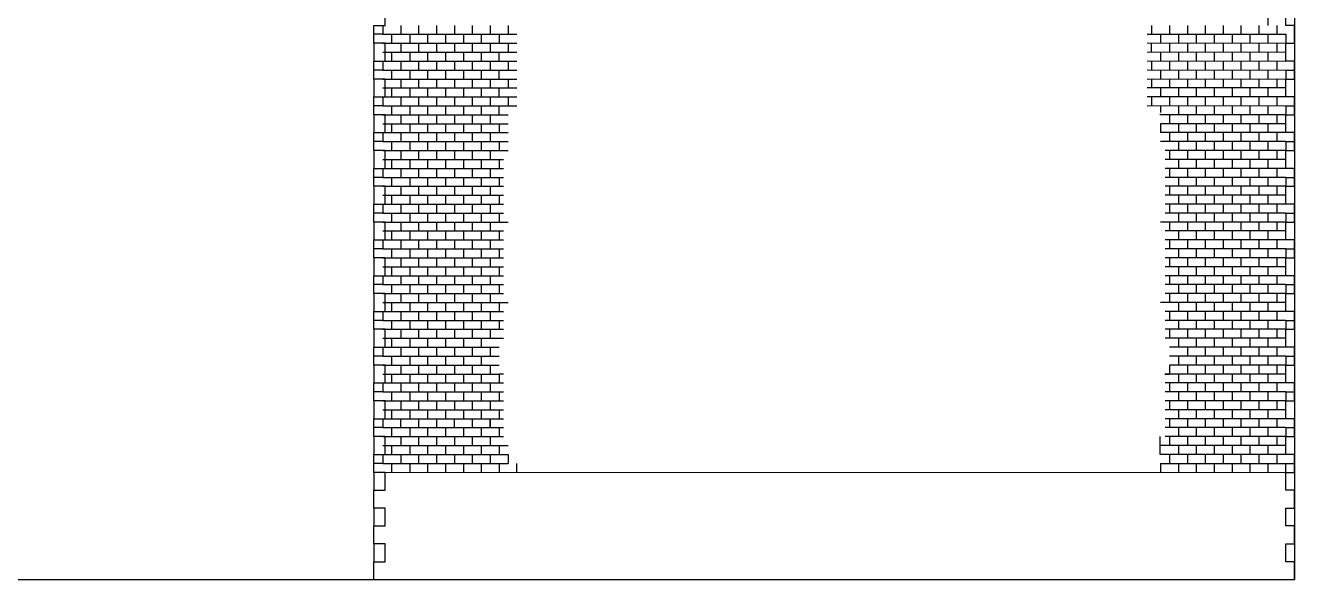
# Model space of a CAD drawing. Extents: x 11 to 301, y 47 to 228.
# Drawn here: x 156 to 298, y 47 to 109 of the extents above; entities that cross this region are included whole.
import ezdxf

# ---------------------------------------------------------------- set-up
doc = ezdxf.new("R2010")
doc.units = 0
doc.header["$MEASUREMENT"] = 0
doc.layers.add('OHNE_NAMEN', color=5, linetype='CONTINUOUS')

msp = doc.modelspace()

# ---------------------------------------------------------------- linework, layer by layer
at = {"layer": 'OHNE_NAMEN', "color": 7, "linetype": 'CONTINUOUS'}
for p, q in [((297.9998, 151.2499), (297.9998, 46.9999)), ((295.0002, 110), (295.0002, 108.9999)), ((195.0011, 107), (195.0011, 108.9999)), ((195.0011, 108.9999), (196.0009, 108.9999)), ((196.0009, 108.0001), (195.0011, 108.0001)), ((195.9998, 108.0011), (210.9999, 108.0011)), ((196.0009, 108.9999), (196.0009, 108.0001)), ((197.0006, 107.001), (197.0006, 108.0008)), ((198.0001, 108.9999), (198.0001, 108.0001)), ((199.0002, 107.9997), (199.0002, 107)), ((200, 108.9999), (200, 108.0001)), ((201.0001, 107.9997), (201.0001, 107)), ((201.9999, 108.9999), (201.9999, 108.0001)), ((203, 107.9997), (203, 107)), ((204.0001, 108.9999), (204.0001, 108.0001)), ((205.0002, 107.9997), (205.0002, 107)), ((206, 108.9999), (206, 108.0001)), ((207.0001, 107.9997), (207.0001, 107)), ((207.9999, 108.9999), (207.9999, 108.0001)), ((209, 107.9997), (209, 107)), ((210.0001, 108.9999), (210.0001, 108.0001)), ((281.5177, 108.0297), (297.0001, 108.0001)), ((282, 108.9999), (282, 108.0001)), ((283.0001, 108.0001), (283.0001, 107)), ((283.9999, 108.9999), (283.9999, 108.0001)), ((285, 108.0001), (285, 107)), ((286.0001, 108.9999), (286.0001, 108.0001)), ((286.9999, 108.0001), (286.9999, 107)), ((288, 108.9999), (288, 108.0001)), ((288.9998, 108.0001), (288.9998, 107)), ((289.9999, 108.9999), (289.9999, 108.0001)), ((291.0001, 108.0001), (291.0001, 107)), ((292.0002, 108.9999), (292.0002, 108.0001)), ((292.9999, 108.0001), (292.9999, 107)), ((294.0001, 108.9999), (294.0001, 108.0001)), ((294.9998, 108.0001), (294.9998, 107)), ((295.9999, 108.9999), (295.9999, 108.0001)), ((297.0001, 108.0001), (297.0001, 107)), ((196.0009, 107), (195.0011, 107)), ((195.9998, 107.001), (210.9999, 107.001)), ((198.0001, 107), (198.0001, 106.0002)), ((200, 107), (200, 106.0002)), ((201.9999, 107), (201.9999, 106.0002)), ((204.0001, 107), (204.0001, 106.0002)), ((206, 107), (206, 106.0002)), ((207.9999, 107), (207.9999, 106.0002)), ((210.0001, 107), (210.0001, 105.9998)), ((281.5177, 107.03), (297.0001, 107)), ((282.0007, 106.0009), (282.0007, 107.001)), ((284.0002, 107), (284.0002, 105.9998)), ((286.0001, 107), (286.0001, 105.9998)), ((288, 107), (288, 105.9998)), ((289.9999, 107), (289.9999, 105.9998)), ((292.0002, 107), (292.0002, 105.9998)), ((294.0001, 107), (294.0001, 105.9998)), ((295.9999, 107), (295.9999, 105.9998)), ((195.9998, 106.0013), (210.9999, 106.0013)), ((197.0006, 105.0008), (197.0006, 106.0005)), ((199.0002, 105.9998), (199.0002, 105.0001)), ((201.0001, 105.9998), (201.0001, 105.0001)), ((203, 105.9998), (203, 105.0001)), ((205.0002, 105.9998), (205.0002, 105.0001)), ((207.0001, 105.9998), (207.0001, 105.0001)), ((209, 105.0001), (209, 105.9998)), ((281.5177, 106.0298), (297.0001, 106.0002)), ((283.0001, 105.9998), (283.0001, 105.0001)), ((285, 106.0002), (285, 105.0001)), ((286.9999, 106.0002), (286.9999, 105.0001)), ((288.9998, 106.0002), (288.9998, 105.0001)), ((291.0001, 106.0002), (291.0001, 105.0001)), ((292.9999, 106.0002), (292.9999, 105.0001)), ((294.9998, 106.0002), (294.9998, 105.0001)), ((195.0011, 103.0002), (195.0011, 105.0001)), ((195.0011, 105.0001), (196.0009, 105.0001)), ((196.0009, 103.9999), (195.0011, 103.9999)), ((195.9998, 105.0011), (210.9999, 105.0011)), ((195.9998, 104.001), (210.9999, 104.001)), ((196.0009, 105.0001), (196.0009, 103.9999)), ((197.0006, 103.0009), (197.0006, 104.001)), ((198.0001, 105.0001), (198.0001, 104.0003)), ((199.0002, 103.9999), (199.0002, 103.0002)), ((200, 105.0001), (200, 104.0003)), ((201.0001, 103.9999), (201.0001, 103.0002)), ((201.9999, 105.0001), (201.9999, 104.0003)), ((203, 103.9999), (203, 103.0002)), ((204.0001, 105.0001), (204.0001, 104.0003)), ((205.0002, 103.9999), (205.0002, 103.0002)), ((206, 105.0001), (206, 104.0003)), ((207.0001, 103.9999), (207.0001, 103.0002)), ((207.9999, 105.0001), (207.9999, 103.9999)), ((209, 103.0002), (209, 103.9999)), ((210.0001, 105.0001), (210.0001, 103.9999)), ((281.5177, 105.0297), (297.0001, 105.0001)), ((281.5177, 104.0299), (297.0001, 104.0003)), ((282.0003, 105.0001), (282.0003, 103.9999)), ((283.0001, 103.9999), (283.0001, 102.9998)), ((284.0002, 105.0001), (284.0002, 103.9999)), ((285.0004, 103.9999), (285.0004, 102.9998)), ((286.0001, 105.0001), (286.0001, 103.9999)), ((286.9999, 104.0003), (286.9999, 103.0002)), ((288, 105.0001), (288, 104.0003)), ((288.9998, 104.0003), (288.9998, 103.0002)), ((290.0002, 105.0001), (290.0002, 104.0003)), ((291.0001, 104.0003), (291.0001, 103.0002)), ((292.0002, 105.0001), (292.0002, 104.0003)), ((292.9999, 104.0003), (292.9999, 103.0002)), ((294.0004, 105.0001), (294.0004, 104.0003)), ((294.9998, 104.0003), (294.9998, 103.0002)), ((295.9999, 105.0001), (295.9999, 104.0003)), ((297.0001, 103.9999), (297.0001, 103.0002)), ((196.0009, 103.0002), (195.0011, 103.0002)), ((195.9998, 103.0012), (210.9999, 103.0012)), ((198.0001, 102.9998), (198.0001, 102)), ((200, 102.9998), (200, 102)), ((201.9999, 102.9998), (201.9999, 102)), ((204.0001, 102.9998), (204.0001, 102)), ((206, 103.0002), (206, 102)), ((207.9999, 103.0002), (207.9999, 102)), ((210.0001, 103.0002), (210.0001, 102)), ((281.5177, 103.0298), (297.0001, 103.0002)), ((282.0003, 103.0002), (282.0003, 102)), ((284.0002, 103.0002), (284.0002, 102)), ((286.0001, 103.0002), (286.0001, 102)), ((288, 102.9998), (288, 102)), ((290.0002, 102.9998), (290.0002, 102)), ((292.0002, 102.9998), (292.0002, 102)), ((294.0004, 102.9998), (294.0004, 102)), ((295.9999, 102.9998), (295.9999, 102)), ((195.0011, 99), (195.0011, 100.9999)), ((195.0011, 100.9999), (196.0009, 100.9999)), ((195.9998, 102.0011), (210.9999, 102.0011)), ((195.9998, 101.0013), (210.9999, 100.9999)), ((196.0009, 100.9999), (196.0009, 100.0001)), ((197.0006, 101.001), (197.0006, 102.0007)), ((198.0001, 100.9999), (198.0001, 100.0001)), ((199.0002, 102), (199.0002, 101.0003)), ((200, 100.9999), (200, 100.0001)), ((201.0001, 102), (201.0001, 101.0003)), ((201.9999, 100.9999), (201.9999, 100.0001)), ((203, 102), (203, 101.0003)), ((204.0001, 100.9999), (204.0001, 100.0001)), ((205.0002, 102), (205.0002, 101.0003)), ((206, 100.9999), (206, 100.0001)), ((207.0001, 102), (207.0001, 100.9999)), ((207.9999, 100.9999), (207.9999, 100.0001)), ((209, 100.9999), (209, 102)), ((210.0001, 100.9999), (210.0001, 100.0001)), ((297.0011, 102.0011), (281.5001, 102)), ((297.0011, 101.0013), (281.5001, 100.9999)), ((282, 100.9999), (282, 100.0001)), ((283.0001, 102), (283.0001, 100.9999)), ((283.9999, 100.9999), (283.9999, 100.0001)), ((285, 102), (285, 100.9999)), ((286.0001, 100.9999), (286.0001, 100.0001)), ((286.9999, 102), (286.9999, 100.9999)), ((288, 100.9999), (288, 100.0001)), ((288.9998, 102), (288.9998, 100.9999)), ((290.0002, 100.9999), (290.0002, 100.0001)), ((291.0001, 102), (291.0001, 100.9999)), ((292.0002, 100.9999), (292.0002, 100.0001)), ((292.9999, 102), (292.9999, 100.9999)), ((294.0004, 100.9999), (294.0004, 100.0001)), ((294.9998, 102.0004), (294.9998, 101.0003)), ((295.9999, 100.9999), (295.9999, 100.0001)), ((196.0009, 100.0001), (195.0011, 100.0001)), ((195.9998, 100.0012), (210.9999, 100.0001)), ((197.0006, 99.0007), (197.0006, 100.0009)), ((199.0002, 99.9998), (199.0002, 99)), ((201.0001, 99.9998), (201.0001, 99)), ((203, 99.9998), (203, 99)), ((205.0002, 99.9998), (205.0002, 99)), ((207.0001, 99.9998), (207.0001, 99)), ((209, 99), (209, 100.0001)), ((281.5177, 100.0298), (297.0001, 100.0001)), ((283.0001, 100.0001), (283.0001, 99.2501)), ((285, 100.0001), (285, 99)), ((286.9999, 100.0001), (286.9999, 99)), ((288.9998, 100.0001), (288.9998, 99)), ((291.0001, 100.0001), (291.0001, 99)), ((292.9999, 100.0001), (292.9999, 99)), ((294.9998, 100.0001), (294.9998, 99)), ((297.0001, 100.0001), (297.0001, 99)), ((196.0009, 99), (195.0011, 99)), ((195.9998, 99.0011), (210.0001, 99)), ((195.9998, 98.0013), (210.0001, 98.0013)), ((197.0006, 97.0008), (197.0006, 98.001)), ((198.0001, 99), (198.0001, 98.0003)), ((199.0002, 97.9999), (199.0002, 97.0001)), ((200, 99), (200, 98.0003)), ((201.0001, 97.9999), (201.0001, 97.0001)), ((201.9999, 99), (201.9999, 98.0003)), ((203, 97.9999), (203, 97.0001)), ((204.0001, 99), (204.0001, 98.0003)), ((205.0002, 97.9999), (205.0002, 97.0001)), ((206, 99), (206, 98.0003)), ((207.0001, 97.9999), (207.0001, 97.0001)), ((207.9999, 99), (207.9999, 98.0003)), ((209, 97.9999), (209, 97.0001)), ((282.9652, 99.0237), (282.9183, 99.0473)), ((297.0011, 99.0011), (283.0001, 99)), ((297.0011, 98.0013), (283.0001, 97.9999)), ((283.0001, 97.9999), (283.0001, 97.0001)), ((283.9999, 99), (283.9999, 98.0003)), ((285, 98.0003), (285, 97.0001)), ((286.0001, 99), (286.0001, 98.0003)), ((286.9999, 98.0003), (286.9999, 97.0001)), ((288, 99), (288, 98.0003)), ((288.9998, 98.0003), (288.9998, 97.0001)), ((290.0002, 99), (290.0002, 98.0003)), ((291.0001, 98.0003), (291.0001, 97.0001)), ((292.0002, 99), (292.0002, 98.0003)), ((292.9999, 98.0003), (292.9999, 97.0001)), ((294.0004, 99), (294.0004, 98.0003)), ((294.9998, 98.0003), (294.9998, 97.0001)), ((295.9999, 99), (295.9999, 98.0003)), ((195.0011, 94.9999), (195.0011, 97.0001)), ((195.0011, 97.0001), (196.0009, 97.0001)), ((195.9998, 97.0012), (210.0001, 97.0012)), ((196.0009, 97.0001), (196.0009, 96)), ((198.0001, 96.9998), (198.0001, 96)), ((200, 96.9998), (200, 96)), ((201.9999, 96.9998), (201.9999, 96)), ((204.0001, 96.9998), (204.0001, 96)), ((206, 96.9998), (206, 96)), ((207.9999, 96.9998), (207.9999, 96)), ((297.0011, 97.0012), (283.0001, 97.0001)), ((283.9999, 96.9998), (283.9999, 96)), ((286.0001, 96.9998), (286.0001, 96)), ((288, 96.9998), (288, 96)), ((290.0002, 96.9998), (290.0002, 96)), ((292.0002, 96.9998), (292.0002, 96)), ((294.0004, 96.9998), (294.0004, 96)), ((295.9999, 96.9998), (295.9999, 96)), ((196.0009, 96), (195.0011, 96)), ((195.9998, 96.0011), (210.0001, 96.0011)), ((197.0006, 95.0009), (197.0006, 96.0007)), ((199.0002, 96), (199.0002, 95.0002)), ((201.0001, 96), (201.0001, 95.0002)), ((203, 96), (203, 95.0002)), ((205.0002, 96), (205.0002, 95.0002)), ((207.0001, 96), (207.0001, 95.0002)), ((209, 96), (209, 95.0002)), ((297.0011, 96.0011), (283.0001, 96)), ((285, 96), (285, 94.9999)), ((286.9999, 96), (286.9999, 94.9999)), ((288.9998, 96), (288.9998, 94.9999)), ((291.0001, 96), (291.0001, 94.9999)), ((292.9999, 96), (292.9999, 94.9999)), ((294.9998, 96.0004), (294.9998, 95.0002)), ((297.0001, 96), (297.0001, 94.9999)), ((196.0009, 94.9999), (195.0011, 94.9999)), ((195.9998, 95.0013), (209.4999, 94.9999)), ((195.9998, 94.0012), (209.4999, 94.0012)), ((197.0006, 93.001), (197.0006, 94.0008)), ((198.0001, 94.9999), (198.0001, 94.0001)), ((199.0002, 93.9997), (199.0002, 93)), ((200, 94.9999), (200, 94.0001)), ((201.0001, 93.9997), (201.0001, 93)), ((201.9999, 94.9999), (201.9999, 94.0001)), ((203, 93.9997), (203, 93)), ((204.0001, 94.9999), (204.0001, 94.0001)), ((205.0002, 93.9997), (205.0002, 93)), ((206, 94.9999), (206, 94.0001)), ((207.0001, 93.9997), (207.0001, 93)), ((207.9999, 94.9999), (207.9999, 94.0001)), ((209, 93.9997), (209, 93)), ((209.4999, 94.9999), (210.0001, 94.9999)), ((297.0011, 95.0013), (283.501, 94.9999)), ((297.0011, 94.0012), (283.501, 94.0012)), ((283.9999, 94.9999), (283.9999, 94.0001)), ((285, 94.0001), (285, 93)), ((286.0001, 94.9999), (286.0001, 94.0001)), ((286.9999, 94.0001), (286.9999, 93)), ((288, 94.9999), (288, 94.0001)), ((288.9998, 94.0001), (288.9998, 93)), ((290.0002, 94.9999), (290.0002, 94.0001)), ((291.0001, 94.0001), (291.0001, 93)), ((292.0002, 94.9999), (292.0002, 94.0001)), ((292.9999, 94.0001), (292.9999, 93)), ((294.0004, 94.9999), (294.0004, 94.0001)), ((294.9998, 94.0001), (294.9998, 93)), ((295.9999, 94.9999), (295.9999, 94.0001)), ((195.0011, 91.0001), (195.0011, 93)), ((195.0011, 93), (196.0009, 93)), ((195.9998, 93.0014), (209.4999, 93.0014)), ((196.0009, 93), (196.0009, 92.0002)), ((198.0001, 93), (198.0001, 92.0002)), ((200, 93), (200, 92.0002)), ((201.9999, 93), (201.9999, 92.0002)), ((204.0001, 93), (204.0001, 92.0002)), ((206, 93), (206, 92.0002)), ((207.9999, 93), (207.9999, 92.0002)), ((297.0011, 93.0014), (283.501, 93.0014)), ((283.9999, 93), (283.9999, 92.0002)), ((286.0001, 93), (286.0001, 92.0002)), ((288, 93), (288, 92.0002)), ((290.0002, 93), (290.0002, 92.0002)), ((292.0002, 93), (292.0002, 92.0002)), ((294.0004, 93), (294.0004, 92.0002)), ((295.9999, 93), (295.9999, 92.0002)), ((196.0009, 92.0002), (195.0011, 92.0002)), ((196.0009, 91.0001), (195.0011, 91.0001)), ((195.9998, 92.0013), (209.4999, 92.0013)), ((195.9998, 91.0011), (209.4999, 91.0011)), ((197.0006, 91.0008), (197.0006, 92.0009)), ((198.0001, 90.9997), (198.0001, 90)), ((199.0002, 91.9999), (199.0002, 91.0001)), ((200, 90.9997), (200, 90)), ((201.0001, 91.9999), (201.0001, 91.0001)), ((201.9999, 90.9997), (201.9999, 90)), ((203, 91.9999), (203, 91.0001)), ((204.0001, 90.9997), (204.0001, 90)), ((205.0002, 91.9999), (205.0002, 91.0001)), ((206, 90.9997), (206, 90)), ((207.0001, 91.9999), (207.0001, 91.0001)), ((207.9999, 90.9997), (207.9999, 90)), ((209, 91.9999), (209, 91.0001)), ((297.0011, 92.0013), (283.501, 92.0013)), ((297.0011, 91.0011), (283.501, 91.0011)), ((283.9999, 90.9997), (283.9999, 90)), ((285, 92.0002), (285, 91.0001)), ((286.0001, 90.9997), (286.0001, 90)), ((286.9999, 92.0002), (286.9999, 91.0001)), ((288, 90.9997), (288, 90)), ((288.9998, 92.0002), (288.9998, 91.0001)), ((290.0002, 90.9997), (290.0002, 90)), ((291.0001, 92.0002), (291.0001, 91.0001)), ((292.0002, 90.9997), (292.0002, 90)), ((292.9999, 92.0002), (292.9999, 91.0001)), ((294.0004, 90.9997), (294.0004, 90)), ((294.9998, 92.0002), (294.9998, 91.0001)), ((295.9999, 90.9997), (295.9999, 90)), ((297.0001, 91.9999), (297.0001, 91.0001)), ((297.0001, 91.0001), (297.9998, 91.0001)), ((195.9998, 90.0014), (209.4999, 90.0014)), ((197.0006, 89.0009), (197.0006, 90.001)), ((199.0002, 90), (199.0002, 89.0002)), ((201.0001, 90), (201.0001, 89.0002)), ((203, 90), (203, 89.0002)), ((205.0002, 90), (205.0002, 89.0002)), ((207.0001, 90), (207.0001, 89.0002)), ((209, 90), (209, 89.0002)), ((297.0011, 90.0014), (283.501, 90.0014)), ((285, 90.0003), (285, 89.0002)), ((286.9999, 90.0003), (286.9999, 89.0002)), ((288.9998, 90.0003), (288.9998, 89.0002)), ((291.0001, 90.0003), (291.0001, 89.0002)), ((292.9999, 90.0003), (292.9999, 89.0002)), ((294.9998, 90.0003), (294.9998, 89.0002)), ((195.0011, 86.9999), (195.0011, 89.0002)), ((195.0011, 89.0002), (196.0009, 89.0002)), ((195.9998, 89.0012), (209.4999, 89.0012)), ((196.0009, 89.0002), (196.0009, 88.0001)), ((198.0001, 88.9998), (198.0001, 88.0001)), ((200, 88.9998), (200, 88.0001)), ((201.9999, 88.9998), (201.9999, 88.0001)), ((204.0001, 88.9998), (204.0001, 88.0001)), ((206, 88.9998), (206, 88.0001)), ((207.9999, 88.9998), (207.9999, 88.0001)), ((297.0011, 89.0012), (283.501, 89.0012)), ((283.9999, 88.9998), (283.9999, 88.0001)), ((286.0001, 88.9998), (286.0001, 88.0001)), ((288, 88.9998), (288, 88.0001)), ((290.0002, 88.9998), (290.0002, 88.0001)), ((292.0002, 88.9998), (292.0002, 88.0001)), ((294.0004, 88.9998), (294.0004, 88.0001)), ((295.9999, 88.9998), (295.9999, 88.0001)), ((196.0009, 88.0001), (195.0011, 88.0001)), ((196.0009, 86.9999), (195.0011, 86.9999)), ((195.9998, 88.0011), (209.4999, 88.0011)), ((195.9998, 87.0013), (210.0001, 86.9999)), ((197.0006, 87.001), (197.0006, 88.0008)), ((198.0001, 86.9999), (198.0001, 86.0002)), ((199.0002, 88.0001), (199.0002, 87.0003)), ((200, 86.9999), (200, 86.0002)), ((201.0001, 88.0001), (201.0001, 87.0003)), ((201.9999, 86.9999), (201.9999, 86.0002)), ((203, 88.0001), (203, 87.0003)), ((204.0001, 86.9999), (204.0001, 86.0002)), ((205.0002, 88.0001), (205.0002, 87.0003)), ((206, 86.9999), (206, 86.0002)), ((207.0001, 88.0001), (207.0001, 87.0003)), ((207.9999, 86.9999), (207.9999, 86.0002)), ((209, 88.0001), (209, 87.0003)), ((297.0011, 87.0013), (283.0001, 86.9999)), ((297.0011, 88.0011), (283.501, 88.0011)), ((283.9999, 86.9999), (283.9999, 86.0002)), ((285, 88.0001), (285, 86.9999)), ((286.0001, 86.9999), (286.0001, 86.0002)), ((286.9999, 88.0001), (286.9999, 86.9999)), ((288, 86.9999), (288, 86.0002)), ((288.9998, 88.0001), (288.9998, 86.9999)), ((290.0002, 86.9999), (290.0002, 86.0002)), ((291.0001, 88.0001), (291.0001, 86.9999)), ((292.0002, 86.9999), (292.0002, 86.0002)), ((292.9999, 88.0001), (292.9999, 86.9999)), ((294.0004, 86.9999), (294.0004, 86.0002)), ((294.9998, 88.0004), (294.9998, 87.0003)), ((295.9999, 86.9999), (295.9999, 86.0002)), ((297.0001, 88.0001), (297.0001, 86.9999)), ((195.9998, 86.0012), (209.4999, 86.0012)), ((197.0006, 85.0007), (197.0006, 86.0009)), ((199.0002, 85.9998), (199.0002, 85)), ((201.0001, 85.9998), (201.0001, 85)), ((203, 85.9998), (203, 85)), ((205.0002, 85.9998), (205.0002, 85)), ((207.0001, 85.9998), (207.0001, 85)), ((209, 85.9998), (209, 85)), ((297.0011, 86.0012), (283.501, 86.0012)), ((285, 86.0002), (285, 85)), ((286.9999, 86.0002), (286.9999, 85)), ((288.9998, 86.0002), (288.9998, 85)), ((291.0001, 86.0002), (291.0001, 85)), ((292.9999, 86.0002), (292.9999, 85)), ((294.9998, 86.0002), (294.9998, 85)), ((195.0011, 83.0001), (195.0011, 85)), ((195.0011, 85), (196.0009, 85)), ((196.0009, 83.9999), (195.0011, 83.9999)), ((195.9998, 85.0015), (209.4999, 85.0015)), ((195.9998, 84.0013), (209.4999, 84.0013)), ((196.0009, 85), (196.0009, 83.9999)), ((197.0006, 83.0008), (197.0006, 84.001)), ((198.0001, 85), (198.0001, 84.0003)), ((199.0002, 83.9999), (199.0002, 83.0001)), ((200, 85), (200, 84.0003)), ((201.0001, 83.9999), (201.0001, 83.0001)), ((201.9999, 85), (201.9999, 84.0003)), ((203, 83.9999), (203, 83.0001)), ((204.0001, 85), (204.0001, 84.0003)), ((205.0002, 83.9999), (205.0002, 83.0001)), ((206, 85), (206, 84.0003)), ((207.0001, 83.9999), (207.0001, 83.0001)), ((207.9999, 85), (207.9999, 84.0003)), ((209, 83.9999), (209, 83.0001)), ((297.0011, 85.0015), (283.501, 85.0015)), ((297.0011, 84.0013), (283.501, 84.0013)), ((283.9999, 85), (283.9999, 84.0003)), ((285, 84.0003), (285, 83.0001)), ((286.0001, 85), (286.0001, 84.0003)), ((286.9999, 84.0003), (286.9999, 83.0001)), ((288, 85), (288, 84.0003)), ((288.9998, 84.0003), (288.9998, 83.0001)), ((290.0002, 85), (290.0002, 84.0003)), ((291.0001, 84.0003), (291.0001, 83.0001)), ((292.0002, 85), (292.0002, 84.0003)), ((292.9999, 84.0003), (292.9999, 83.0001)), ((294.0004, 85), (294.0004, 84.0003)), ((294.9998, 84.0003), (294.9998, 83.0001)), ((295.9999, 85), (295.9999, 84.0003)), ((297.0001, 83.9999), (297.0001, 83.0001)), ((196.0009, 83.0001), (195.0011, 83.0001)), ((195.9998, 83.0012), (209.4999, 83.0012)), ((198.0001, 82.9998), (198.0001, 82)), ((200, 82.9998), (200, 82)), ((201.9999, 82.9998), (201.9999, 82)), ((204.0001, 82.9998), (204.0001, 82)), ((206, 82.9998), (206, 82)), ((207.9999, 82.9998), (207.9999, 82)), ((297.0011, 83.0012), (283.501, 83.0012)), ((283.9999, 82.9998), (283.9999, 82)), ((286.0001, 82.9998), (286.0001, 82)), ((288, 82.9998), (288, 82)), ((290.0002, 82.9998), (290.0002, 82)), ((292.0002, 82.9998), (292.0002, 82)), ((294.0004, 82.9998), (294.0004, 82)), ((295.9999, 82.9998), (295.9999, 82)), ((195.0011, 79), (195.0011, 80.9999)), ((195.0011, 80.9999), (196.0009, 80.9999)), ((195.9998, 82.0014), (209.4999, 82.0014)), ((195.9998, 81.0013), (209.4999, 81.0013)), ((196.0012, 81.0002), (196.0012, 80.0001)), ((197.0006, 81.0009), (197.0006, 82.0007)), ((198.0001, 80.9999), (198.0001, 80.0001)), ((199.0002, 82), (199.0002, 80.9999)), ((200, 80.9999), (200, 80.0001)), ((201.0001, 82), (201.0001, 80.9999)), ((201.9999, 80.9999), (201.9999, 80.0001)), ((203, 82), (203, 80.9999)), ((204.0001, 80.9999), (204.0001, 80.0001)), ((204.9999, 82), (204.9999, 80.9999)), ((206, 80.9999), (206, 80.0001)), ((207.0001, 82), (207.0001, 80.9999)), ((207.9999, 80.9999), (207.9999, 80.0001)), ((209, 82), (209, 80.9999)), ((297.0011, 82.0014), (283.501, 82.0014)), ((297.0011, 81.0013), (283.501, 81.0013)), ((283.9999, 80.9999), (283.9999, 80.0001)), ((285, 82), (285, 80.9999)), ((286.0001, 80.9999), (286.0001, 80.0001)), ((286.9999, 82), (286.9999, 80.9999)), ((288, 80.9999), (288, 80.0001)), ((288.9998, 82), (288.9998, 80.9999)), ((290.0002, 80.9999), (290.0002, 80.0001)), ((291.0001, 82), (291.0001, 80.9999)), ((292.0002, 80.9999), (292.0002, 80.0001)), ((292.9999, 82), (292.9999, 80.9999)), ((294.0004, 80.9999), (294.0004, 80.0001)), ((294.9998, 82.0004), (294.9998, 81.0002)), ((295.9999, 80.9999), (295.9999, 80.0001)), ((196.0009, 80.0001), (195.0011, 80.0001)), ((195.9998, 80.0015), (209.4999, 80.0015)), ((197.0006, 79.0011), (197.0006, 80.0008)), ((199.0002, 80.0001), (199.0002, 79)), ((201.0001, 80.0001), (201.0001, 79)), ((203, 80.0001), (203, 79)), ((204.9999, 80.0001), (204.9999, 79)), ((207.0001, 80.0001), (207.0001, 79)), ((209, 80.0001), (209, 79)), ((297.0011, 80.0015), (283.501, 80.0015)), ((285, 80.0001), (285, 79)), ((286.9999, 80.0001), (286.9999, 79)), ((288.9998, 80.0001), (288.9998, 79)), ((291.0001, 80.0001), (291.0001, 79)), ((292.9999, 80.0001), (292.9999, 79)), ((294.9998, 80.0001), (294.9998, 79)), ((297.0001, 80.0001), (297.0001, 79)), ((196.0009, 79), (195.0011, 79)), ((195.9998, 79.0014), (209.4999, 79.0014)), ((198.0001, 79), (198.0001, 77.9999)), ((200, 79), (200, 77.9999)), ((201.9999, 79), (201.9999, 77.9999)), ((204.0001, 79), (204.0001, 77.9999)), ((206, 79), (206, 77.9999)), ((207.9999, 79), (207.9999, 77.9999)), ((297.0011, 79.0014), (283.501, 79.0014)), ((283.9999, 79), (283.9999, 78.0002)), ((286.0001, 79), (286.0001, 78.0002)), ((288, 79), (288, 78.0002)), ((290.0002, 79), (290.0002, 78.0002)), ((292.0002, 79), (292.0002, 78.0002)), ((294.0004, 79), (294.0004, 78.0002)), ((295.9999, 79), (295.9999, 78.0002)), ((195.0011, 75.0002), (195.0011, 77.0001)), ((195.0011, 77.0001), (196.0009, 77.0001)), ((195.9998, 78.0013), (210.0001, 77.9999)), ((195.9998, 77.0015), (209.4999, 77.0015)), ((196.0009, 77.0001), (196.0009, 76)), ((197.0006, 77.0008), (197.0006, 78.0009)), ((198.0001, 77.0001), (198.0001, 76)), ((199.0002, 77.9999), (199.0002, 77.0001)), ((200, 77.0001), (200, 76)), ((201.0001, 77.9999), (201.0001, 77.0001)), ((201.9999, 77.0001), (201.9999, 76)), ((203, 77.9999), (203, 77.0001)), ((204.0001, 77.0001), (204.0001, 76)), ((204.9999, 77.9999), (204.9999, 77.0001)), ((206, 77.0001), (206, 76)), ((207.0001, 77.9999), (207.0001, 77.0001)), ((207.9999, 77.0001), (207.9999, 76)), ((209, 77.9999), (209, 77.0001)), ((297.0011, 78.0013), (283.0001, 77.9999)), ((297.0011, 77.0015), (283.501, 77.0015)), ((283.9999, 76.9997), (283.9999, 76)), ((285, 78.0002), (285, 77.0001)), ((286.0001, 76.9997), (286.0001, 76)), ((286.9999, 78.0002), (286.9999, 77.0001)), ((288, 76.9997), (288, 76)), ((288.9998, 78.0002), (288.9998, 77.0001)), ((290.0002, 76.9997), (290.0002, 76)), ((291.0001, 78.0002), (291.0001, 77.0001)), ((292.0002, 76.9997), (292.0002, 76)), ((292.9999, 78.0002), (292.9999, 77.0001)), ((294.0004, 76.9997), (294.0004, 76)), ((294.9998, 78.0002), (294.9998, 77.0001)), ((295.9999, 76.9997), (295.9999, 76)), ((196.0009, 76), (195.0011, 76)), ((195.9998, 76.0014), (209.4999, 76.0014)), ((197.0006, 75.0009), (197.0006, 76.0007)), ((199.0002, 76), (199.0002, 74.9999)), ((201.0001, 76), (201.0001, 74.9999)), ((203, 76), (203, 74.9999)), ((204.9999, 76), (204.9999, 74.9999)), ((207.0001, 76), (207.0001, 74.9999)), ((209, 76), (209, 74.9999)), ((297.0011, 76.0014), (283.501, 76.0014)), ((285, 76), (285, 74.9999)), ((286.9999, 76), (286.9999, 74.9999)), ((288.9998, 76), (288.9998, 74.9999)), ((291.0001, 76), (291.0001, 74.9999)), ((292.9999, 76), (292.9999, 74.9999)), ((294.9998, 76.0003), (294.9998, 75.0002)), ((297.0001, 76), (297.0001, 74.9999)), ((196.0009, 75.0002), (195.0011, 75.0002)), ((195.9998, 75.0013), (209.4999, 75.0013)), ((195.9998, 74.0015), (209, 74.0001)), ((197.0006, 73.001), (197.0006, 74.0008)), ((198.0001, 74.9999), (198.0001, 74.0001)), ((199.0002, 74.0001), (199.0002, 73)), ((200, 74.9999), (200, 74.0001)), ((201.0001, 74.0001), (201.0001, 73)), ((201.9999, 74.9999), (201.9999, 74.0001)), ((203, 74.0001), (203, 73)), ((204.0001, 74.9999), (204.0001, 74.0001)), ((204.9999, 74.0001), (204.9999, 73)), ((206, 74.9999), (206, 74.0001)), ((207.0001, 74.0001), (207.0001, 73)), ((207.9999, 74.9999), (207.9999, 74.0001)), ((209, 74.0001), (209.4999, 74.0001)), ((297.0011, 75.0013), (283.501, 75.0013)), ((297.0011, 74.0015), (283.501, 74.0015)), ((283.9999, 74.9999), (283.9999, 74.0001)), ((285, 74.0001), (285, 73)), ((286.0001, 74.9999), (286.0001, 74.0001)), ((286.9999, 74.0001), (286.9999, 73)), ((288, 74.9999), (288, 74.0001)), ((288.9998, 74.0001), (288.9998, 73)), ((290.0002, 74.9999), (290.0002, 74.0001)), ((291.0001, 74.0001), (291.0001, 73)), ((292.0002, 74.9999), (292.0002, 74.0001)), ((292.9999, 74.0001), (292.9999, 73)), ((294.0004, 74.9999), (294.0004, 74.0001)), ((294.9998, 74.0001), (294.9998, 73)), ((295.9999, 74.9999), (295.9999, 74.0001)), ((195.0011, 71.0001), (195.0011, 73)), ((195.0011, 73), (196.0009, 73)), ((195.9998, 73.0014), (209, 73)), ((196.0009, 73), (196.0009, 71.9998)), ((198.0001, 73), (198.0001, 72.0002)), ((200, 73), (200, 72.0002)), ((201.9999, 73), (201.9999, 72.0002)), ((204.0001, 73), (204.0001, 72.0002)), ((206, 73), (206, 72.0002)), ((207.9999, 73), (207.9999, 72.0002)), ((297.0011, 73.0014), (283.9999, 73)), ((286.0001, 73), (286.0001, 72.0002)), ((288, 73), (288, 72.0002)), ((290.0002, 73), (290.0002, 72.0002)), ((292.0002, 73), (292.0002, 72.0002)), ((294.0004, 73), (294.0004, 72.0002)), ((295.9999, 73), (295.9999, 72.0002)), ((196.0009, 71.9998), (195.0011, 71.9998)), ((196.0009, 71.0001), (195.0011, 71.0001)), ((195.9998, 72.0012), (209, 72.0002)), ((195.9998, 71.0015), (209, 71.0001)), ((197.0006, 71.0008), (197.0006, 72.0009)), ((198.0001, 71.0001), (198.0001, 69.9999)), ((199.0002, 72.0002), (199.0002, 71.0001)), ((200, 71.0001), (200, 69.9999)), ((201.0001, 72.0002), (201.0001, 71.0001)), ((201.9999, 71.0001), (201.9999, 69.9999)), ((203, 72.0002), (203, 71.0001)), ((204.0001, 71.0001), (204.0001, 69.9999)), ((204.9999, 72.0002), (204.9999, 71.0001)), ((206, 71.0001), (206, 69.9999)), ((207.0001, 72.0002), (207.0001, 71.0001)), ((207.9999, 71.0001), (207.9999, 69.9999)), ((297.0011, 72.0012), (283.9999, 72.0002)), ((297.0011, 71.0015), (283.9999, 71.0001)), ((283.9999, 70.9997), (283.9999, 69.9999)), ((285, 72.0002), (285, 71.0001)), ((286.0001, 70.9997), (286.0001, 69.9999)), ((286.9999, 72.0002), (286.9999, 71.0001)), ((288, 70.9997), (288, 69.9999)), ((288.9998, 72.0002), (288.9998, 71.0001)), ((290.0002, 70.9997), (290.0002, 69.9999)), ((291.0001, 72.0002), (291.0001, 71.0001)), ((292.0002, 70.9997), (292.0002, 69.9999)), ((292.9999, 72.0002), (292.9999, 71.0001)), ((294.0004, 70.9997), (294.0004, 69.9999)), ((294.9998, 72.0002), (294.9998, 71.0001)), ((295.9999, 70.9997), (295.9999, 69.9999)), ((297.0001, 72.0002), (297.0001, 71.0001)), ((195.9998, 70.0013), (209, 69.9999)), ((197.0006, 69.0009), (197.0006, 70.0006)), ((199.0002, 69.9999), (199.0002, 69.0002)), ((201.0001, 69.9999), (201.0001, 69.0002)), ((203, 69.9999), (203, 69.0002)), ((204.9999, 69.9999), (204.9999, 69.0002)), ((207.0001, 69.9999), (207.0001, 69.0002)), ((209.4999, 69.9999), (209, 69.9999)), ((209, 69.9999), (209, 69.0002)), ((283.4735, 69.9999), (283.9738, 69.9999)), ((297.0011, 70.0013), (283.501, 70.0013)), ((285, 70.0003), (285, 69.0002)), ((286.9999, 70.0003), (286.9999, 69.0002)), ((288.9998, 70.0003), (288.9998, 69.0002)), ((291.0001, 70.0003), (291.0001, 69.0002)), ((292.9999, 70.0003), (292.9999, 69.0002)), ((294.9998, 70.0003), (294.9998, 69.0002)), ((195.0011, 66.9999), (195.0011, 69.0002)), ((195.0011, 69.0002), (196.0009, 69.0002)), ((195.9998, 69.0012), (209.4999, 69.0012)), ((196.0009, 69.0002), (196.0009, 68)), ((198.0001, 69.0002), (198.0001, 68)), ((200, 69.0002), (200, 68)), ((201.9999, 69.0002), (201.9999, 68)), ((204.0001, 69.0002), (204.0001, 68)), ((206, 69.0002), (206, 68)), ((207.9999, 69.0002), (207.9999, 68)), ((297.0011, 69.0012), (283.501, 69.0012)), ((283.9999, 68.9998), (283.9999, 68)), ((286.0001, 68.9998), (286.0001, 68)), ((288, 68.9998), (288, 68)), ((290.0002, 68.9998), (290.0002, 68)), ((292.0002, 68.9998), (292.0002, 68)), ((294.0004, 68.9998), (294.0004, 68)), ((295.9999, 68.9998), (295.9999, 68)), ((196.0009, 68), (195.0011, 68)), ((196.0009, 66.9999), (195.0011, 66.9999)), ((195.9998, 68.0014), (209.4999, 68.0014)), ((195.9998, 67.0013), (209.4999, 67.0013)), ((197.0006, 67.0006), (197.0006, 68.0007)), ((198.0001, 66.9999), (198.0001, 66.0001)), ((199.0002, 68), (199.0002, 66.9999)), ((200, 66.9999), (200, 66.0001)), ((201.0001, 68), (201.0001, 66.9999)), ((201.9999, 66.9999), (201.9999, 66.0001)), ((203, 68), (203, 66.9999)), ((204.0001, 66.9999), (204.0001, 66.0001)), ((204.9999, 68), (204.9999, 66.9999)), ((206, 66.9999), (206, 66.0001)), ((207.0001, 68), (207.0001, 66.9999)), ((207.9999, 66.9999), (207.9999, 66.0001)), ((209, 68), (209, 66.9999)), ((297.0011, 68.0014), (283.501, 68.0014)), ((297.0011, 67.0013), (283.501, 67.0013)), ((283.9999, 66.9999), (283.9999, 66.0001)), ((285, 68), (285, 66.9999)), ((286.0001, 66.9999), (286.0001, 66.0001)), ((286.9999, 68), (286.9999, 66.9999)), ((288, 66.9999), (288, 66.0001)), ((288.9998, 68), (288.9998, 66.9999)), ((290.0002, 66.9999), (290.0002, 66.0001)), ((291.0001, 68), (291.0001, 66.9999)), ((292.0002, 66.9999), (292.0002, 66.0001)), ((292.9999, 68), (292.9999, 66.9999)), ((294.0004, 66.9999), (294.0004, 66.0001)), ((294.9998, 68.0004), (294.9998, 67.0003)), ((295.9999, 66.9999), (295.9999, 66.0001)), ((297.0001, 68), (297.0001, 66.9999)), ((195.9998, 66.0012), (209.4999, 66.0012)), ((197.0006, 65.0007), (197.0006, 66.0005)), ((199.0002, 66.0001), (199.0002, 65)), ((201.0001, 66.0001), (201.0001, 65)), ((203, 66.0001), (203, 65)), ((204.9999, 66.0001), (204.9999, 65)), ((207.0001, 66.0001), (207.0001, 65)), ((209, 66.0001), (209, 65)), ((297.0011, 66.0012), (283.501, 66.0012)), ((285, 66.0001), (285, 65)), ((286.9999, 66.0001), (286.9999, 65)), ((288.9998, 66.0001), (288.9998, 65)), ((291.0001, 66.0001), (291.0001, 65)), ((292.9999, 66.0001), (292.9999, 65)), ((294.9998, 66.0001), (294.9998, 65)), ((195.0011, 63.0001), (195.0011, 65)), ((195.0011, 65), (196.0009, 65)), ((196.0009, 63.9999), (195.0011, 63.9999)), ((195.9998, 65.0014), (209.4999, 65.0014)), ((195.9998, 64.0013), (209.4999, 64.0013)), ((196.0009, 65), (196.0009, 63.9999)), ((197.0006, 63.0008), (197.0006, 64.0009)), ((199.0002, 63.9999), (199.0002, 63.0001)), ((201.0001, 63.9999), (201.0001, 63.0001)), ((203, 63.9999), (203, 63.0001)), ((204.9999, 63.9999), (204.9999, 63.0001)), ((207.0001, 63.9999), (207.0001, 63.0001)), ((209, 63.9999), (209, 63.0001)), ((297.0011, 65.0014), (283.501, 65.0014)), ((297.0011, 64.0013), (283.501, 64.0013)), ((283.9999, 65), (283.9999, 64.0002)), ((285, 64.0002), (285, 63.0001)), ((286.0001, 65), (286.0001, 64.0002)), ((286.9999, 64.0002), (286.9999, 63.0001)), ((288, 65), (288, 64.0002)), ((288.9998, 64.0002), (288.9998, 63.0001)), ((290.0002, 65), (290.0002, 64.0002)), ((291.0001, 64.0002), (291.0001, 63.0001)), ((292.0002, 65), (292.0002, 64.0002)), ((292.9999, 64.0002), (292.9999, 63.0001)), ((294.0004, 65), (294.0004, 64.0002)), ((294.9998, 64.0002), (294.9998, 63.0001)), ((295.9999, 65), (295.9999, 64.0002)), ((297.0001, 63.9999), (297.0001, 63.0001)), ((196.0009, 63.0001), (195.0011, 63.0001)), ((195.9998, 63.0015), (209.4999, 63.0015)), ((198.0001, 63.0001), (198.0001, 62)), ((200, 63.0001), (200, 62)), ((201.9999, 63.0001), (201.9999, 62)), ((204.0001, 63.0001), (204.0001, 62)), ((206, 63.0001), (206, 62)), ((207.9999, 63.0001), (207.9999, 62)), ((282.9736, 60.9999), (282.9736, 63.0001)), ((297.0011, 63.0012), (283.501, 63.0012)), ((283.9999, 62.9998), (283.9999, 62)), ((286.0001, 62.9998), (286.0001, 62)), ((288, 62.9998), (288, 62)), ((290.0002, 62.9998), (290.0002, 62)), ((292.0002, 62.9998), (292.0002, 62)), ((294.0004, 62.9998), (294.0004, 62)), ((295.9999, 62.9998), (295.9999, 62)), ((195.9998, 62.0014), (210.0001, 62)), ((197.0006, 61.0009), (197.0006, 62.0011)), ((199.0002, 62), (199.0002, 60.9999)), ((201.0001, 62), (201.0001, 60.9999)), ((203, 62), (203, 60.9999)), ((204.9999, 62), (204.9999, 60.9999)), ((207.0001, 62), (207.0001, 60.9999)), ((209, 62), (209, 60.9999)), ((297.0011, 62.0014), (283.0001, 62)), ((285, 62), (285, 60.9999)), ((286.9999, 62), (286.9999, 60.9999)), ((288.9998, 62), (288.9998, 60.9999)), ((291.0001, 62), (291.0001, 60.9999)), ((292.9999, 62), (292.9999, 60.9999)), ((294.9998, 62.0003), (294.9998, 61.0002)), ((195.0011, 59), (195.0011, 60.9999)), ((195.0011, 60.9999), (196.0009, 60.9999)), ((196.0009, 60.0001), (195.0011, 60.0001)), ((195.9998, 61.0013), (210.0001, 60.9999)), ((195.9998, 60.0011), (210.0001, 59.9997)), ((196.0012, 61.0002), (196.0012, 60.0001)), ((197.0006, 59.001), (197.0006, 60.0008)), ((198.0001, 60.9999), (198.0001, 60.0001)), ((199.0002, 60.0001), (199.0002, 59)), ((200, 60.9999), (200, 60.0001)), ((201.0001, 60.0001), (201.0001, 59)), ((201.9999, 60.9999), (201.9999, 60.0001)), ((203, 60.0001), (203, 59)), ((204.0001, 60.9999), (204.0001, 60.0001)), ((204.9999, 60.0001), (204.9999, 59)), ((206, 60.9999), (206, 60.0001)), ((207.0001, 60.0001), (207.0001, 59)), ((207.9999, 60.9999), (207.9999, 60.0001)), ((209, 60.0001), (209, 59)), ((210.0001, 60.9999), (210.0001, 60.0001)), ((211.0006, 59.001), (211.0006, 60.0008)), ((297.0011, 61.0013), (283.0001, 60.9999)), ((283.0001, 60.0001), (283.0001, 59)), ((283.0001, 60.0001), (297.0001, 60.0001)), ((283.9999, 60.9999), (283.9999, 60.0001)), ((285, 60.0001), (285, 59)), ((286.0001, 60.9999), (286.0001, 60.0001)), ((286.9999, 60.0001), (286.9999, 59)), ((288, 60.9999), (288, 60.0001)), ((288.9998, 60.0001), (288.9998, 59)), ((290.0002, 60.9999), (290.0002, 60.0001)), ((291.0001, 60.0001), (291.0001, 59)), ((292.0002, 60.9999), (292.0002, 60.0001)), ((292.9999, 60.0001), (292.9999, 59)), ((294.0004, 60.9999), (294.0004, 60.0001)), ((294.9998, 60.0001), (294.9998, 59)), ((295.9999, 60.9999), (295.9999, 60.0001)), ((297.0004, 59.001), (297.0004, 60.0008)), ((196.0009, 59), (195.0011, 59)), ((195.9998, 59.0014), (297.0001, 59)), ((195.0011, 54.9998), (195.0011, 57.0001)), ((195.0011, 57.0001), (196.0009, 57.0001)), ((196.0009, 54.9998), (195.0011, 54.9998)), ((195.0011, 51), (195.0011, 52.9999)), ((195.0011, 52.9999), (196.0009, 52.9999)), ((196.0009, 51), (195.0011, 51)), ((195.0011, 46.9999), (195.0011, 49.0001)), ((195.0011, 49.0001), (196.0009, 49.0001))]:
    msp.add_line(p, q, dxfattribs=at)
at = {"layer": 'OHNE_NAMEN', "color": 1, "linetype": 'CONTINUOUS'}
for p, q in [((196.251, 108.9999), (196.251, 111.0001)), ((195.0015, 108.9999), (196.2503, 109.0002)), ((195.0004, 107), (195.0004, 105.0001)), ((196.2503, 107), (195.0015, 107.0003)), ((196.251, 105.0001), (196.251, 107.0003)), ((195.0015, 105.0001), (196.2503, 105.0001)), ((195.0004, 103.0002), (195.0004, 100.9999)), ((196.2503, 103.0002), (195.0015, 103.0002)), ((196.251, 100.9999), (196.251, 103.0002)), ((195.0015, 100.9999), (196.2503, 100.9999)), ((195.0004, 99), (195.0004, 97.0001)), ((196.2503, 99), (195.0015, 99.0004)), ((196.251, 97.0001), (196.251, 99.0004)), ((195.0015, 97.0001), (196.2503, 97.0001)), ((195.0004, 95.0002), (195.0004, 93)), ((196.2503, 95.0002), (195.0015, 95.0002)), ((196.2513, 93), (196.2513, 95.0002)), ((195.0015, 93), (196.2503, 93)), ((195.0004, 91.0001), (195.0004, 89.0002)), ((196.2503, 91.0001), (195.0015, 91.0004)), ((196.2513, 89.0002), (196.2513, 91.0004)), ((195.0015, 89.0002), (196.2503, 89.0002)), ((195.0004, 87.0003), (195.0004, 85)), ((196.2503, 87.0003), (195.0015, 87.0003)), ((196.2513, 85), (196.2513, 87.0003)), ((195.0015, 85), (196.2503, 85)), ((195.0004, 83.0001), (195.0004, 81.0002)), ((196.2503, 83.0001), (195.0015, 83.0001)), ((196.2513, 80.9999), (196.2513, 83.0001)), ((195.0015, 80.9999), (196.2503, 81.0002)), ((195.0004, 79), (195.0004, 77.0001)), ((196.2503, 79), (195.0015, 79.0004)), ((196.2513, 77.0001), (196.2513, 79.0004)), ((195.0015, 77.0001), (196.2503, 77.0001)), ((195.0004, 75.0002), (195.0004, 73.0003)), ((196.2503, 75.0002), (195.0015, 75.0002)), ((196.2513, 73), (196.2513, 75.0002)), ((195.0015, 73), (196.2503, 73.0003)), ((195.0004, 71.0001), (195.0004, 69.0002)), ((196.2503, 71.0001), (195.0015, 71.0004)), ((196.2513, 69.0002), (196.2513, 71.0004)), ((195.0015, 69.0002), (196.2503, 69.0002)), ((195.0004, 67.0003), (195.0004, 65)), ((196.2506, 67.0003), (195.0015, 67.0003)), ((196.2513, 65), (196.2513, 67.0003)), ((195.0015, 65), (196.2506, 65)), ((195.0004, 63.0001), (195.0004, 61.0002)), ((196.2506, 63.0001), (195.0015, 63.0005)), ((196.2513, 61.0002), (196.2513, 63.0005)), ((195.0015, 61.0002), (196.2506, 61.0002)), ((195.0004, 59.0003), (195.0004, 57.0001)), ((196.2506, 59.0003), (195.0015, 59.0003)), ((196.2513, 57.0001), (196.2513, 59.0003)), ((195.0015, 57.0001), (196.2506, 57.0001)), ((195.0004, 55.0002), (195.0004, 53.0003)), ((196.2506, 55.0002), (195.0015, 55.0005)), ((196.2513, 53.0003), (196.2513, 55.0005)), ((195.0015, 53.0003), (196.2506, 53.0003)), ((195.0007, 51.0004), (195.0007, 49.0001)), ((196.2506, 51.0004), (195.0015, 51.0004)), ((196.2513, 49.0001), (196.2513, 51.0004)), ((195.0015, 49.0001), (196.2506, 49.0001))]:
    msp.add_line(p, q, dxfattribs=at)
at = {"layer": 'OHNE_NAMEN', "color": 5, "linetype": 'CONTINUOUS'}
for p, q in [((297.0001, 108.9999), (297.0001, 111.0001)), ((297.9998, 108.9999), (297.0001, 108.9999)), ((297.9998, 107), (297.9998, 108.9999)), ((297.0001, 105.0001), (297.0001, 107)), ((297.0001, 107), (297.9998, 107)), ((297.9998, 105.0001), (297.0001, 105.0001)), ((297.0001, 103.9999), (297.9998, 103.9999)), ((297.9998, 103.0002), (297.9998, 105.0001)), ((297.0001, 100.9999), (297.0001, 103.0002)), ((297.0001, 103.0002), (297.9998, 103.0002)), ((297.9998, 100.9999), (297.0001, 100.9999)), ((297.9998, 99), (297.9998, 100.9999)), ((297.0001, 100.0001), (297.9998, 100.0001)), ((297.0001, 97.0001), (297.0001, 99)), ((297.0001, 99), (297.9998, 99)), ((297.9998, 97.0001), (297.0001, 97.0001)), ((297.9998, 94.9999), (297.9998, 97.0001)), ((297.0001, 96), (297.9998, 96)), ((297.0001, 93), (297.0001, 94.9999)), ((297.0001, 94.9999), (297.9998, 94.9999)), ((297.9998, 93), (297.0001, 93)), ((297.9998, 91.0001), (297.9998, 93)), ((297.0001, 92.0002), (297.9998, 92.0002)), ((297.0001, 89.0002), (297.0001, 91.0001)), ((297.9998, 89.0002), (297.0001, 89.0002)), ((297.9998, 86.9999), (297.9998, 89.0002)), ((297.0001, 88.0001), (297.9998, 88.0001)), ((297.0001, 85), (297.0001, 86.9999)), ((297.0001, 86.9999), (297.9998, 86.9999)), ((297.9998, 85), (297.0001, 85)), ((297.0001, 83.9999), (297.9998, 83.9999)), ((297.9998, 83.0001), (297.9998, 85)), ((297.0001, 80.9999), (297.0001, 83.0001)), ((297.0001, 83.0001), (297.9998, 83.0001)), ((297.9998, 80.9999), (297.0001, 80.9999)), ((297.9998, 79), (297.9998, 80.9999)), ((297.0001, 80.0001), (297.9998, 80.0001)), ((297.0001, 77.0001), (297.0001, 79)), ((297.0001, 79), (297.9998, 79)), ((297.9998, 77.0001), (297.0001, 77.0001)), ((297.9998, 75.0002), (297.9998, 77.0001)), ((297.0001, 76), (297.9998, 76)), ((297.0001, 73), (297.0001, 75.0002)), ((297.0001, 75.0002), (297.9998, 75.0002)), ((297.9998, 73), (297.0001, 73)), ((297.9998, 71.0001), (297.9998, 73)), ((297.0001, 71.9998), (297.9998, 71.9998)), ((297.0001, 69.0002), (297.0001, 71.0001)), ((297.0001, 71.0001), (297.9998, 71.0001)), ((297.9998, 69.0002), (297.0001, 69.0002)), ((297.9998, 66.9999), (297.9998, 69.0002)), ((297.0001, 68), (297.9998, 68)), ((297.0001, 65), (297.0001, 66.9999)), ((297.0001, 66.9999), (297.9998, 66.9999)), ((297.9998, 65), (297.0001, 65)), ((297.0001, 63.9999), (297.9998, 63.9999)), ((297.9998, 63.0001), (297.9998, 65)), ((297.0001, 60.9999), (297.0001, 63.0001)), ((297.0001, 63.0001), (297.9998, 63.0001)), ((297.9998, 60.9999), (297.0001, 60.9999)), ((297.0001, 60.0001), (297.9998, 60.0001)), ((297.9998, 59), (297.9998, 60.9999)), ((297.0001, 57.0001), (297.0001, 59)), ((297.0001, 59), (297.9998, 59)), ((297.9998, 57.0001), (297.0001, 57.0001)), ((297.9998, 54.9998), (297.9998, 57.0001)), ((297.0001, 52.9999), (297.0001, 54.9998)), ((297.0001, 54.9998), (297.9998, 54.9998)), ((297.9998, 52.9999), (297.0001, 52.9999)), ((297.9998, 51), (297.9998, 52.9999)), ((297.0001, 49.0001), (297.0001, 51)), ((297.0001, 51), (297.9998, 51)), ((297.9998, 49.0001), (297.0001, 49.0001)), ((297.9998, 46.9999), (297.9998, 49.0001)), ((131.9999, 47.0002), (195, 47.0002)), ((195, 46.9999), (297.9998, 46.9999))]:
    msp.add_line(p, q, dxfattribs=at)
at = {"layer": 'OHNE_NAMEN', "color": 7, "linetype": 'CONTINUOUS', "const_width": 0.1528}
for points in [[(198.0001, 65), (198.0001, 63.9999)], [(200, 63.9999), (200, 65)], [(201.9999, 65), (201.9999, 63.9999)], [(204.0001, 63.9999), (204.0001, 65)], [(206, 65), (206, 63.9999)], [(207.9999, 63.9999), (207.9999, 65)]]:
    msp.add_lwpolyline(points, dxfattribs=at)

doc.saveas('drawing.dxf')
